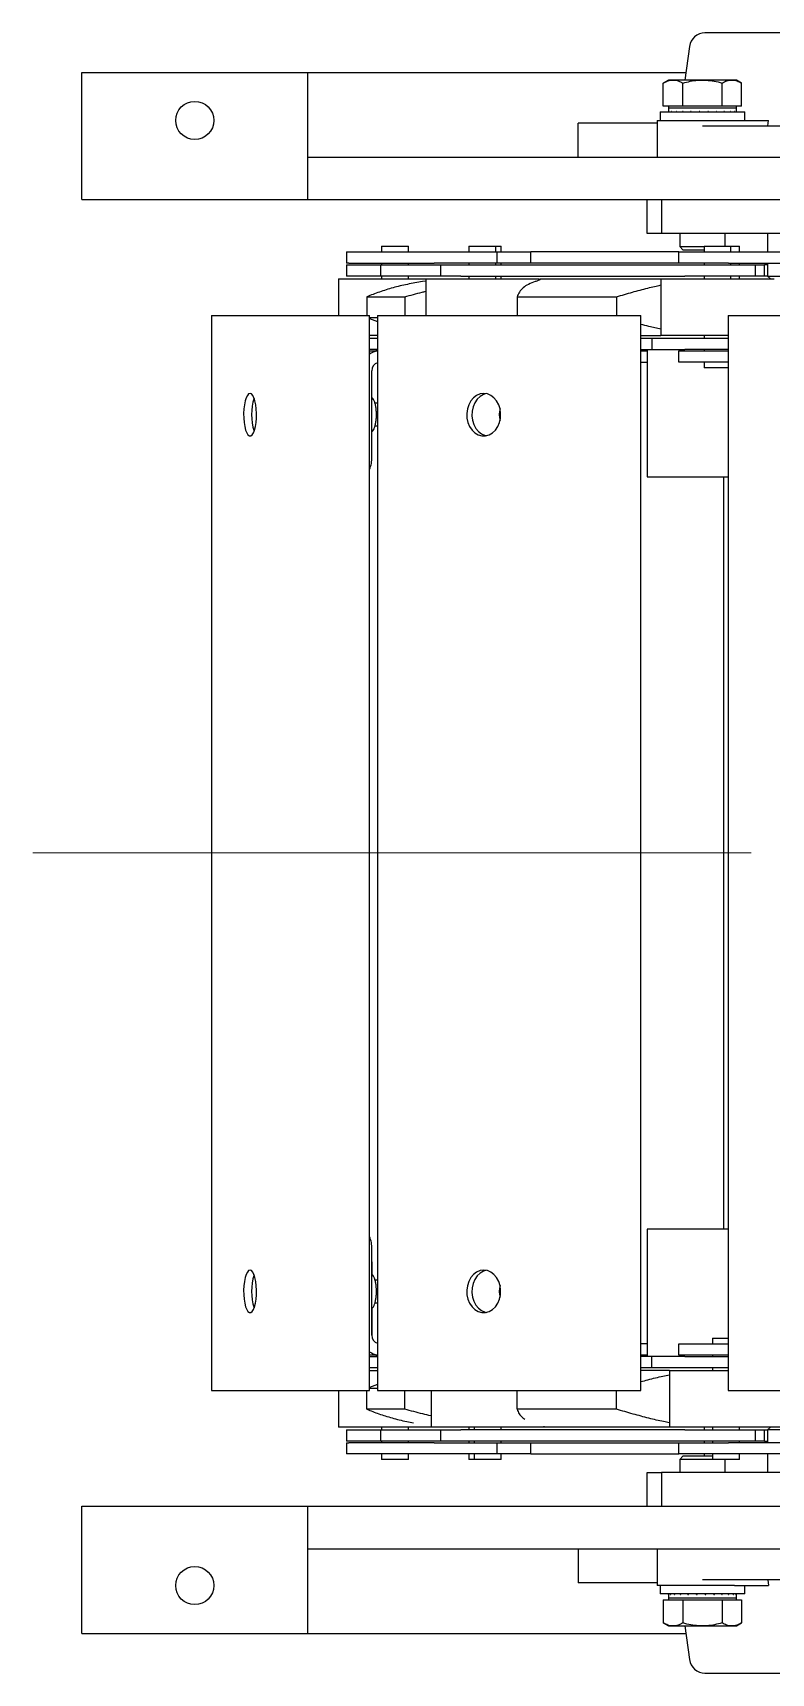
# Model space of a CAD drawing. Header units: millimetres. Extents: x 0 to 11880, y 0 to 8400.
# Drawn here: x 5650 to 5912, y 2903 to 3483 of the extents above; entities that cross this region are included whole.
import ezdxf

# ---------------------------------------------------------------- set-up
doc = ezdxf.new("R2010")
doc.units = ezdxf.units.MM
doc.header["$LTSCALE"] = 20
doc.linetypes.add('CENTERX2', pattern=[20.32, 12.7, -2.54, 2.54, -2.54])
doc.layers.add('ANNOTAZIONI', color=7, linetype='Continuous')

msp = doc.modelspace()

# ---------------------------------------------------------------- linework, layer by layer
at = {"color": 7, "linetype": 'Continuous', "lineweight": 25}
for p, q in [((5936.94, 3483.15), (5888.16, 3483.15)), ((5882.65, 3478.32), (5881.09, 3466.45)), ((5667.78, 3469.15), (5747.78, 3469.15)), ((5667.78, 3424.15), (5667.78, 3469.15)), ((5747.78, 3469.15), (5881.45, 3469.15)), ((5747.78, 3424.15), (5747.78, 3469.15)), ((5875.28, 3466.45), (5873.42, 3465.37)), ((5873.42, 3457.25), (5873.42, 3465.37)), ((5876.88, 3466.45), (5875.28, 3466.45)), ((5887.28, 3466.45), (5876.88, 3466.45)), ((5880.35, 3457.25), (5880.35, 3465.37)), ((5897.67, 3466.45), (5887.28, 3466.45)), ((5894.2, 3457.25), (5894.2, 3465.37)), ((5899.28, 3466.45), (5897.67, 3466.45)), ((5901.13, 3465.37), (5899.28, 3466.45)), ((5901.13, 3457.25), (5901.13, 3465.37)), ((5876.88, 3457.25), (5873.42, 3457.25)), ((5875.28, 3457.25), (5875.28, 3456.45)), ((5880.35, 3457.25), (5876.88, 3457.25)), ((5887.28, 3457.25), (5880.35, 3457.25)), ((5894.2, 3457.25), (5887.28, 3457.25)), ((5897.67, 3457.25), (5894.2, 3457.25)), ((5901.13, 3457.25), (5897.67, 3457.25)), ((5899.28, 3456.45), (5899.28, 3457.25)), ((5843.28, 3439.15), (5843.28, 3451.15)), ((5871.28, 3451.15), (5843.28, 3451.15)), ((5871.28, 3452.15), (5871.28, 3450.2)), ((5871.28, 3452.15), (5898.59, 3452.15)), ((5872.28, 3455.15), (5872.28, 3452.15)), ((5872.28, 3455.15), (5902.28, 3455.15)), ((5875.28, 3456.45), (5875.28, 3455.15)), ((5887.28, 3456.45), (5875.28, 3456.45)), ((5875.47, 3455.35), (5875.43, 3455.35)), ((5875.43, 3455.35), (5875.43, 3455.15)), ((5875.47, 3455.35), (5875.47, 3455.15)), ((5876.42, 3455.35), (5876.34, 3455.35)), ((5876.34, 3455.35), (5876.34, 3455.15)), ((5876.42, 3455.35), (5876.42, 3455.15)), ((5878.12, 3455.35), (5877.98, 3455.35)), ((5877.98, 3455.35), (5877.98, 3455.15)), ((5878.12, 3455.35), (5878.12, 3455.15)), ((5880.44, 3455.35), (5880.27, 3455.35)), ((5880.27, 3455.35), (5880.27, 3455.15)), ((5880.44, 3455.35), (5880.44, 3455.15)), ((5883.23, 3455.35), (5883.03, 3455.35)), ((5883.03, 3455.35), (5883.03, 3455.15)), ((5883.23, 3455.35), (5883.23, 3455.15)), ((5886.29, 3455.35), (5886.07, 3455.35)), ((5886.07, 3455.35), (5886.07, 3455.15)), ((5886.29, 3455.35), (5886.29, 3455.15)), ((5899.28, 3456.45), (5887.28, 3456.45)), ((5889.42, 3455.35), (5889.21, 3455.35)), ((5889.21, 3455.35), (5889.21, 3455.15)), ((5889.42, 3455.35), (5889.42, 3455.15)), ((5892.4, 3455.35), (5892.21, 3455.35)), ((5892.21, 3455.35), (5892.21, 3455.15)), ((5892.4, 3455.35), (5892.4, 3455.15)), ((5895.03, 3455.35), (5894.87, 3455.35)), ((5894.87, 3455.35), (5894.87, 3455.15)), ((5895.03, 3455.35), (5895.03, 3455.15)), ((5897.14, 3455.35), (5897.02, 3455.35)), ((5897.02, 3455.35), (5897.02, 3455.15)), ((5897.14, 3455.35), (5897.14, 3455.15)), ((5898.57, 3455.35), (5898.5, 3455.35)), ((5898.5, 3455.35), (5898.5, 3455.15)), ((5898.57, 3455.35), (5898.57, 3455.15)), ((5898.59, 3452.15), (5910.59, 3452.15)), ((5899.23, 3455.35), (5899.22, 3455.35)), ((5899.22, 3455.35), (5899.22, 3455.15)), ((5899.23, 3455.35), (5899.23, 3455.15)), ((5899.28, 3455.15), (5899.28, 3456.45)), ((5902.28, 3452.15), (5902.28, 3455.15)), ((5910.4, 3450.2), (5910.59, 3452.15)), ((5871.28, 3450.2), (5871.28, 3439.15)), ((5887.28, 3450.2), (5998.28, 3450.2)), ((5747.78, 3439.15), (5916.78, 3439.15)), ((5667.78, 3424.15), (5747.78, 3424.15)), ((5747.78, 3424.15), (5916.78, 3424.15)), ((5867.78, 3412.15), (5867.78, 3424.15)), ((5872.78, 3424.15), (5872.78, 3412.15)), ((5872.78, 3412.15), (5867.78, 3412.15)), ((6012.78, 3412.15), (5872.78, 3412.15)), ((5879.28, 3412.15), (5879.28, 3407.55)), ((5895.28, 3407.65), (5895.28, 3412.15)), ((5910.28, 3412.15), (5910.28, 3405.65)), ((5761.42, 3405.65), (5761.42, 3401.65)), ((5761.42, 3405.65), (5762.27, 3405.65)), ((5762.27, 3405.65), (5792.38, 3405.65)), ((5773.8, 3407.65), (5773.8, 3405.65)), ((5773.8, 3407.65), (5783.3, 3407.65)), ((5783.3, 3405.65), (5783.3, 3407.65)), ((5792.38, 3405.65), (5814.52, 3405.65)), ((5804.7, 3407.65), (5804.7, 3405.65)), ((5804.7, 3407.65), (5804.92, 3407.65)), ((5804.92, 3407.65), (5814.2, 3407.65)), ((5814.2, 3405.65), (5814.2, 3407.65)), ((5814.2, 3407.65), (5816.05, 3407.65)), ((5814.52, 3405.65), (5814.52, 3401.65)), ((5814.52, 3405.65), (5826.57, 3405.65)), ((5816.05, 3405.65), (5816.05, 3407.65)), ((5826.57, 3401.65), (5826.57, 3405.65)), ((5878.91, 3405.65), (5826.57, 3405.65)), ((5878.91, 3401.65), (5878.91, 3405.65)), ((5878.91, 3405.65), (5896.45, 3405.65)), ((5879.28, 3407.55), (5880.38, 3406.45)), ((5879.28, 3407.55), (5887.82, 3407.55)), ((5880.38, 3406.45), (5887.82, 3406.45)), ((5887.82, 3407.65), (5887.82, 3405.65)), ((5887.82, 3407.65), (5889.72, 3407.65)), ((5889.72, 3407.65), (5897.32, 3407.65)), ((5896.45, 3405.65), (5995.4, 3405.65)), ((5897.32, 3405.65), (5897.32, 3407.65)), ((5897.32, 3407.65), (5900.34, 3407.65)), ((5900.34, 3405.65), (5900.34, 3407.65)), ((5762.27, 3401.65), (5761.42, 3401.65)), ((5761.42, 3401.15), (5761.42, 3397.15)), ((5761.42, 3401.15), (5773.47, 3401.15)), ((5762.27, 3401.65), (5792.38, 3401.65)), ((5773.47, 3401.15), (5773.47, 3397.15)), ((5773.47, 3401.15), (5794.65, 3401.15)), ((5773.8, 3401.65), (5773.8, 3401.15)), ((5783.3, 3401.15), (5783.3, 3401.65)), ((5814.52, 3401.65), (5792.38, 3401.65)), ((5794.65, 3401.15), (5794.65, 3397.15)), ((5794.65, 3401.15), (5801.84, 3401.15)), ((5801.84, 3401.15), (5881.02, 3401.15)), ((5804.7, 3401.65), (5804.7, 3401.15)), ((5814.2, 3401.15), (5814.2, 3401.65)), ((5826.57, 3401.65), (5814.52, 3401.65)), ((5816.05, 3401.15), (5816.05, 3401.65)), ((5878.91, 3401.65), (5826.57, 3401.65)), ((5896.45, 3401.65), (5878.91, 3401.65)), ((5881.02, 3401.15), (5905.91, 3401.15)), ((5887.82, 3401.65), (5887.82, 3401.15)), ((5896.45, 3401.65), (5995.4, 3401.65)), ((5897.32, 3401.15), (5897.32, 3401.65)), ((5900.34, 3401.15), (5900.34, 3401.65)), ((5905.91, 3401.15), (5905.91, 3397.15)), ((5905.91, 3401.15), (5909.22, 3401.15)), ((5909.22, 3397.15), (5909.22, 3401.15)), ((5910.28, 3401.15), (5909.22, 3401.15)), ((5910.28, 3401.65), (5910.28, 3397.15)), ((5758.55, 3396.15), (5758.55, 3383.15)), ((5758.55, 3396.15), (5789.45, 3396.15)), ((5773.47, 3397.15), (5761.42, 3397.15)), ((5794.65, 3397.15), (5773.47, 3397.15)), ((5773.8, 3397.15), (5773.8, 3396.15)), ((5783.3, 3396.15), (5783.3, 3397.15)), ((5789.45, 3395.32), (5788.31, 3395.16)), ((5789.45, 3396.15), (5789.45, 3383.15)), ((5789.45, 3396.15), (5790.39, 3396.15)), ((5790.39, 3396.15), (5829.45, 3396.15)), ((5801.84, 3397.15), (5794.65, 3397.15)), ((5801.84, 3397.15), (5881.02, 3397.15)), ((5804.7, 3397.15), (5804.7, 3396.15)), ((5814.2, 3396.15), (5814.2, 3397.15)), ((5816.05, 3396.15), (5816.05, 3397.15)), ((5829.45, 3395.63), (5829.45, 3396.15)), ((5829.77, 3396.15), (5872.57, 3396.15)), ((5872.57, 3396.15), (5872.57, 3376.15)), ((5872.57, 3396.15), (5880.56, 3396.15)), ((5880.56, 3396.15), (5912.57, 3396.15)), ((5905.91, 3397.15), (5881.02, 3397.15)), ((5887.82, 3397.15), (5887.82, 3396.15)), ((5897.32, 3396.15), (5897.32, 3397.15)), ((5900.34, 3396.15), (5900.34, 3397.15)), ((5909.22, 3397.15), (5905.91, 3397.15)), ((5910.28, 3397.15), (5909.22, 3397.15)), ((5910.28, 3397.15), (5911.28, 3396.15)), ((5910.28, 3397.15), (5975.28, 3397.15)), ((5768.63, 3389.8), (5782.04, 3389.8)), ((5768.63, 3389.8), (5768.63, 3383.15)), ((5782.04, 3389.8), (5782.04, 3383.15)), ((5821.73, 3389.8), (5856.85, 3389.8)), ((5821.73, 3389.8), (5821.73, 3383.15)), ((5856.85, 3389.8), (5856.85, 3383.15)), ((5713.64, 3383.15), (5713.64, 3003.15)), ((5713.65, 3383.15), (5713.65, 3003.15)), ((5713.65, 3383.15), (5713.93, 3383.15)), ((5713.93, 3383.15), (5740.69, 3383.15)), ((5740.69, 3383.15), (5748.23, 3383.15)), ((5748.23, 3383.15), (5765.38, 3383.15)), ((5765.38, 3383.15), (5769.56, 3383.15)), ((5769.56, 3003.15), (5769.56, 3383.15)), ((5769.56, 3382.5), (5772.33, 3382.5)), ((5769.56, 3382.14), (5772.33, 3381.06)), ((5772.33, 3383.15), (5772.33, 3003.15)), ((5772.33, 3383.15), (5774.73, 3383.15)), ((5774.73, 3383.15), (5845.12, 3383.15)), ((5845.12, 3383.15), (5853.52, 3383.15)), ((5853.52, 3383.15), (5864.32, 3383.15)), ((5864.32, 3383.15), (5865.52, 3383.15)), ((5865.52, 3003.15), (5865.52, 3383.15)), ((5896.38, 3383.15), (5896.38, 3003.15)), ((5896.38, 3383.15), (5902.38, 3383.15)), ((5902.38, 3383.15), (5990.38, 3383.15)), ((5772.33, 3376.15), (5769.56, 3376.15)), ((5772.33, 3376.15), (5772.33, 3375.15)), ((5865.52, 3376.15), (5872.57, 3376.15)), ((5896.38, 3376.15), (5872.57, 3376.15)), ((5887.82, 3376.15), (5887.82, 3375.15)), ((5769.56, 3375.15), (5772.33, 3375.15)), ((5772.33, 3371.15), (5769.56, 3371.15)), ((5769.56, 3370.65), (5772.33, 3370.65)), ((5772.33, 3371), (5772.33, 3370.65)), ((5865.52, 3375.15), (5869.43, 3375.15)), ((5865.52, 3371.15), (5869.43, 3371.15)), ((5865.52, 3370.65), (5867.78, 3370.65)), ((5867.78, 3371.15), (5867.78, 3326.15)), ((5869.43, 3375.15), (5869.43, 3371.15)), ((5869.43, 3375.15), (5881.02, 3375.15)), ((5869.43, 3371.15), (5881.02, 3371.15)), ((5878.91, 3366.65), (5878.91, 3370.65)), ((5878.91, 3370.65), (5896.44, 3370.65)), ((5881.02, 3375.15), (5896.38, 3375.15)), ((5896.38, 3371.15), (5881.02, 3371.15)), ((5887.82, 3371.15), (5887.82, 3370.65)), ((5772.33, 3366.5), (5772.33, 3352.15)), ((5865.52, 3366.65), (5867.78, 3366.65)), ((5896.44, 3366.65), (5878.91, 3366.65)), ((5887.82, 3366.65), (5887.82, 3364.65)), ((5896.38, 3364.65), (5887.82, 3364.65)), ((5770.35, 3333.15), (5770.35, 3363.65)), ((5772.33, 3352.15), (5771.49, 3352.15)), ((5771.49, 3344.15), (5772.33, 3344.15)), ((5772.33, 3344.15), (5772.33, 3042.15)), ((5867.78, 3326.15), (5896.38, 3326.15)), ((5894.74, 3326.15), (5894.74, 3060.15)), ((5867.78, 3060.15), (5867.78, 3015.15)), ((5896.38, 3060.15), (5867.78, 3060.15)), ((5770.34, 3022.65), (5770.34, 3053.15)), ((5770.35, 3048.65), (5770.34, 3048.93)), ((5770.35, 3048.65), (5770.35, 3044.23)), ((5772.33, 3042.15), (5771.49, 3042.15)), ((5771.49, 3034.15), (5772.33, 3034.15)), ((5772.33, 3034.15), (5772.33, 3019.79)), ((5770.35, 3032.06), (5770.35, 3022.52)), ((5867.78, 3019.65), (5865.52, 3019.65)), ((5878.9, 3015.65), (5878.9, 3019.65)), ((5878.9, 3019.65), (5896.44, 3019.65)), ((5890.84, 3021.65), (5890.84, 3019.65)), ((5890.84, 3021.65), (5896.38, 3021.65)), ((5772.33, 3015.65), (5769.56, 3015.65)), ((5769.56, 3015.15), (5772.33, 3015.15)), ((5772.33, 3011.15), (5769.56, 3011.15)), ((5772.33, 3015.65), (5772.33, 3015.29)), ((5772.33, 3011.15), (5772.33, 3010.15)), ((5867.78, 3015.65), (5865.52, 3015.65)), ((5869.42, 3015.15), (5865.52, 3015.15)), ((5869.42, 3011.15), (5865.52, 3011.15)), ((5869.42, 3011.15), (5869.42, 3015.15)), ((5881.02, 3015.15), (5869.42, 3015.15)), ((5881.02, 3011.15), (5869.42, 3011.15)), ((5896.44, 3015.65), (5878.9, 3015.65)), ((5881.02, 3015.15), (5896.38, 3015.15)), ((5896.38, 3011.15), (5881.02, 3011.15)), ((5890.84, 3015.65), (5890.84, 3015.15)), ((5890.84, 3011.15), (5890.84, 3010.15)), ((5769.56, 3010.15), (5772.33, 3010.15)), ((5772.33, 3005.22), (5769.56, 3004.15)), ((5875.59, 3010.15), (5865.52, 3010.15)), ((5875.59, 3010.15), (5875.59, 2990.15)), ((5875.59, 3010.15), (5896.38, 3010.15)), ((5713.65, 3003.15), (5713.93, 3003.15)), ((5713.93, 3003.15), (5740.69, 3003.15)), ((5740.69, 3003.15), (5748.23, 3003.15)), ((5748.23, 3003.15), (5765.38, 3003.15)), ((5758.55, 3003.15), (5758.55, 2990.15)), ((5765.38, 3003.15), (5769.56, 3003.15)), ((5768.63, 2996.5), (5768.63, 3003.15)), ((5772.33, 3003.8), (5769.56, 3003.8)), ((5772.33, 3003.15), (5774.73, 3003.15)), ((5774.73, 3003.15), (5845.12, 3003.15)), ((5782.04, 2996.5), (5782.04, 3003.15)), ((5791.3, 3003.15), (5791.3, 2990.15)), ((5821.73, 2996.5), (5821.73, 3003.15)), ((5845.12, 3003.15), (5853.52, 3003.15)), ((5853.52, 3003.15), (5864.32, 3003.15)), ((5856.85, 2996.5), (5856.85, 3003.15)), ((5864.32, 3003.15), (5865.52, 3003.15)), ((5896.38, 3003.15), (5902.38, 3003.15)), ((5902.38, 3003.15), (5990.38, 3003.15)), ((5782.04, 2996.5), (5768.63, 2996.5)), ((5856.85, 2996.5), (5821.73, 2996.5)), ((5759.49, 2990.15), (5758.55, 2990.15)), ((5791.3, 2990.15), (5759.49, 2990.15)), ((5761.42, 2989.15), (5761.42, 2985.15)), ((5761.42, 2989.15), (5773.47, 2989.15)), ((5773.47, 2989.15), (5773.47, 2985.15)), ((5773.47, 2989.15), (5794.64, 2989.15)), ((5773.8, 2990.15), (5773.8, 2989.15)), ((5783.3, 2989.15), (5783.3, 2990.15)), ((5799.3, 2990.15), (5791.3, 2990.15)), ((5794.64, 2989.15), (5794.64, 2985.15)), ((5794.64, 2989.15), (5801.84, 2989.15)), ((5831.3, 2990.15), (5799.3, 2990.15)), ((5881.02, 2989.15), (5801.84, 2989.15)), ((5804.7, 2990.15), (5804.7, 2989.15)), ((5806.55, 2990.15), (5806.55, 2989.15)), ((5816.05, 2989.15), (5816.05, 2990.15)), ((5831.3, 2990.15), (5831.3, 2990.49)), ((5875.59, 2990.15), (5831.3, 2990.15)), ((5895.08, 2990.15), (5875.59, 2990.15)), ((5881.02, 2989.15), (5905.91, 2989.15)), ((5887.82, 2990.15), (5887.82, 2989.15)), ((5890.84, 2990.15), (5890.84, 2989.15)), ((5915.59, 2990.15), (5895.08, 2990.15)), ((5900.34, 2989.15), (5900.34, 2990.15)), ((5905.91, 2989.15), (5905.91, 2985.15)), ((5905.91, 2989.15), (5909.22, 2989.15)), ((5909.22, 2985.15), (5909.22, 2989.15)), ((5909.22, 2989.15), (5910.28, 2989.15)), ((5911.28, 2990.15), (5910.28, 2989.15)), ((5910.28, 2989.15), (5910.28, 2984.65)), ((5975.28, 2989.15), (5910.28, 2989.15)), ((5773.47, 2985.15), (5761.42, 2985.15)), ((5761.42, 2984.65), (5761.42, 2980.65)), ((5761.42, 2984.65), (5762.27, 2984.65)), ((5792.37, 2984.65), (5762.27, 2984.65)), ((5794.64, 2985.15), (5773.47, 2985.15)), ((5773.8, 2985.15), (5773.8, 2984.65)), ((5783.3, 2984.65), (5783.3, 2985.15)), ((5792.37, 2984.65), (5814.52, 2984.65)), ((5801.84, 2985.15), (5794.64, 2985.15)), ((5881.02, 2985.15), (5801.84, 2985.15)), ((5804.7, 2985.15), (5804.7, 2984.65)), ((5806.55, 2985.15), (5806.55, 2984.65)), ((5814.52, 2984.65), (5814.52, 2980.65)), ((5814.52, 2984.65), (5826.57, 2984.65)), ((5816.05, 2984.65), (5816.05, 2985.15)), ((5826.57, 2980.65), (5826.57, 2984.65)), ((5826.57, 2984.65), (5878.91, 2984.65)), ((5878.91, 2980.65), (5878.91, 2984.65)), ((5878.91, 2984.65), (5896.45, 2984.65)), ((5905.91, 2985.15), (5881.02, 2985.15)), ((5887.82, 2985.15), (5887.82, 2984.65)), ((5890.84, 2985.15), (5890.84, 2984.65)), ((5995.4, 2984.65), (5896.45, 2984.65)), ((5900.34, 2984.65), (5900.34, 2985.15)), ((5909.22, 2985.15), (5905.91, 2985.15)), ((5909.22, 2985.15), (5910.28, 2985.15)), ((5762.27, 2980.65), (5761.42, 2980.65)), ((5792.37, 2980.65), (5762.27, 2980.65)), ((5773.8, 2980.65), (5773.8, 2978.65)), ((5774.02, 2978.65), (5773.8, 2978.65)), ((5783.3, 2978.65), (5774.02, 2978.65)), ((5783.3, 2978.65), (5783.3, 2980.65)), ((5814.52, 2980.65), (5792.37, 2980.65)), ((5804.7, 2980.65), (5804.7, 2978.65)), ((5806.55, 2978.65), (5804.7, 2978.65)), ((5806.55, 2980.65), (5806.55, 2978.65)), ((5808.45, 2978.65), (5806.55, 2978.65)), ((5816.05, 2978.65), (5808.45, 2978.65)), ((5826.57, 2980.65), (5814.52, 2980.65)), ((5816.05, 2978.65), (5816.05, 2980.65)), ((5826.57, 2980.65), (5878.91, 2980.65)), ((5896.45, 2980.65), (5878.91, 2980.65)), ((5880.38, 2979.85), (5879.28, 2978.74)), ((5879.28, 2978.74), (5879.28, 2974.15)), ((5890.84, 2978.74), (5879.28, 2978.74)), ((5890.84, 2979.85), (5880.38, 2979.85)), ((5887.82, 2980.65), (5887.82, 2979.85)), ((5890.84, 2980.65), (5890.84, 2978.65)), ((5895.47, 2978.65), (5890.84, 2978.65)), ((5895.28, 2974.15), (5895.28, 2978.65)), ((5900.34, 2978.65), (5895.47, 2978.65)), ((5995.4, 2980.65), (5896.45, 2980.65)), ((5900.34, 2978.65), (5900.34, 2980.65)), ((5910.28, 2980.65), (5910.28, 2974.15)), ((5867.78, 2962.15), (5867.78, 2974.15)), ((5867.78, 2974.15), (5872.78, 2974.15)), ((5872.78, 2974.15), (5872.78, 2962.15)), ((6012.78, 2974.15), (5872.78, 2974.15)), ((5667.78, 2917.15), (5667.78, 2962.15)), ((5667.78, 2962.15), (5747.78, 2962.15)), ((5747.78, 2962.15), (5916.78, 2962.15)), ((5747.78, 2917.15), (5747.78, 2962.15)), ((5747.78, 2947.15), (5916.78, 2947.15)), ((5843.28, 2947.15), (5843.28, 2935.15)), ((5871.28, 2947.15), (5871.28, 2936.1)), ((5871.28, 2935.15), (5843.28, 2935.15)), ((5871.28, 2936.1), (5871.28, 2934.15)), ((5998.28, 2936.1), (5887.28, 2936.1)), ((5910.4, 2936.1), (5910.59, 2934.15)), ((5898.59, 2934.15), (5871.28, 2934.15)), ((5872.28, 2934.15), (5872.28, 2931.15)), ((5902.28, 2931.15), (5872.28, 2931.15)), ((5873.42, 2929.05), (5873.42, 2920.92)), ((5873.42, 2929.05), (5876.88, 2929.05)), ((5875.28, 2931.15), (5875.28, 2929.85)), ((5875.28, 2929.85), (5875.28, 2929.05)), ((5875.28, 2929.85), (5887.28, 2929.85)), ((5875.32, 2930.95), (5875.32, 2931.15)), ((5875.32, 2930.95), (5875.34, 2930.95)), ((5875.34, 2930.95), (5875.34, 2931.15)), ((5875.98, 2930.95), (5875.98, 2931.15)), ((5875.98, 2930.95), (5876.05, 2930.95)), ((5876.05, 2930.95), (5876.05, 2931.15)), ((5876.88, 2929.05), (5880.35, 2929.05)), ((5877.41, 2930.95), (5877.41, 2931.15)), ((5877.41, 2930.95), (5877.54, 2930.95)), ((5877.54, 2930.95), (5877.54, 2931.15)), ((5879.52, 2930.95), (5879.52, 2931.15)), ((5879.52, 2930.95), (5879.68, 2930.95)), ((5879.68, 2930.95), (5879.68, 2931.15)), ((5880.35, 2929.05), (5880.35, 2920.92)), ((5880.35, 2929.05), (5887.28, 2929.05)), ((5882.15, 2930.95), (5882.15, 2931.15)), ((5882.15, 2930.95), (5882.35, 2930.95)), ((5882.35, 2930.95), (5882.35, 2931.15)), ((5885.14, 2930.95), (5885.14, 2931.15)), ((5885.14, 2930.95), (5885.35, 2930.95)), ((5885.35, 2930.95), (5885.35, 2931.15)), ((5887.28, 2929.85), (5899.28, 2929.85)), ((5887.28, 2929.05), (5894.2, 2929.05)), ((5888.26, 2930.95), (5888.26, 2931.15)), ((5888.26, 2930.95), (5888.48, 2930.95)), ((5888.48, 2930.95), (5888.48, 2931.15)), ((5891.33, 2930.95), (5891.33, 2931.15)), ((5891.33, 2930.95), (5891.53, 2930.95)), ((5891.53, 2930.95), (5891.53, 2931.15)), ((5894.11, 2930.95), (5894.11, 2931.15)), ((5894.11, 2930.95), (5894.29, 2930.95)), ((5894.2, 2929.05), (5894.2, 2920.92)), ((5894.2, 2929.05), (5897.67, 2929.05)), ((5894.29, 2930.95), (5894.29, 2931.15)), ((5896.43, 2930.95), (5896.43, 2931.15)), ((5896.43, 2930.95), (5896.57, 2930.95)), ((5896.57, 2930.95), (5896.57, 2931.15)), ((5897.67, 2929.05), (5901.13, 2929.05)), ((5898.13, 2930.95), (5898.13, 2931.15)), ((5898.13, 2930.95), (5898.22, 2930.95)), ((5898.22, 2930.95), (5898.22, 2931.15)), ((5898.59, 2934.15), (5910.59, 2934.15)), ((5899.08, 2930.95), (5899.08, 2931.15)), ((5899.08, 2930.95), (5899.12, 2930.95)), ((5899.12, 2930.95), (5899.12, 2931.15)), ((5899.28, 2929.85), (5899.28, 2931.15)), ((5899.28, 2929.05), (5899.28, 2929.85)), ((5901.13, 2929.05), (5901.13, 2920.92)), ((5902.28, 2931.15), (5902.28, 2934.15)), ((5873.42, 2920.92), (5875.28, 2919.85)), ((5875.28, 2919.85), (5876.88, 2919.85)), ((5876.88, 2919.85), (5887.28, 2919.85)), ((5881.09, 2919.85), (5882.65, 2907.97)), ((5887.28, 2919.85), (5897.67, 2919.85)), ((5897.67, 2919.85), (5899.28, 2919.85)), ((5899.28, 2919.85), (5901.13, 2920.92)), ((5667.78, 2917.15), (5747.78, 2917.15)), ((5747.78, 2917.15), (5881.45, 2917.15)), ((5888.16, 2903.15), (5936.94, 2903.15))]:
    msp.add_line(p, q, dxfattribs=at)
at = {"color": 7, "linetype": 'Continuous', "lineweight": 25, "flags": 128}
for points in [[(5771.62, 3370.65), (5772.11, 3370.92), (5772.33, 3371)], [(5727.31, 3355.65), (5726.82, 3355.47), (5726.35, 3354.95), (5725.93, 3354.12), (5725.57, 3353), (5725.3, 3351.66), (5725.11, 3350.15), (5725.03, 3348.55), (5725.06, 3346.93), (5725.19, 3345.37), (5725.42, 3343.94), (5725.74, 3342.7), (5726.14, 3341.72), (5726.58, 3341.04), (5727.06, 3340.69), (5727.56, 3340.69), (5728.04, 3341.04), (5728.49, 3341.72), (5728.88, 3342.7), (5729.2, 3343.94), (5729.43, 3345.37), (5729.56, 3346.93), (5729.59, 3348.55), (5729.51, 3350.15), (5729.33, 3351.66), (5729.05, 3353), (5728.69, 3354.12), (5728.27, 3354.95), (5727.8, 3355.47), (5727.31, 3355.65)], [(5809.92, 3355.65), (5808.63, 3355.47), (5807.4, 3354.95), (5806.29, 3354.12), (5805.35, 3353), (5804.62, 3351.66), (5804.14, 3350.15), (5803.93, 3348.55), (5804, 3346.93), (5804.35, 3345.37), (5804.96, 3343.94), (5805.8, 3342.7), (5806.83, 3341.72), (5808.01, 3341.04), (5809.27, 3340.69), (5810.57, 3340.69), (5811.84, 3341.04), (5813.01, 3341.72), (5814.05, 3342.7), (5814.89, 3343.94), (5815.49, 3345.37), (5815.84, 3346.93), (5815.91, 3348.55), (5815.7, 3350.15), (5815.22, 3351.66), (5814.49, 3353), (5813.55, 3354.12), (5812.44, 3354.95), (5811.21, 3355.47), (5809.92, 3355.65)], [(5810.82, 3355.56), (5809.81, 3355.25), (5808.63, 3354.57), (5807.6, 3353.59), (5806.76, 3352.36), (5806.15, 3350.92), (5805.8, 3349.36), (5805.73, 3347.74), (5805.94, 3346.14), (5806.42, 3344.63), (5807.15, 3343.29), (5808.09, 3342.18), (5809.2, 3341.34), (5810.43, 3340.82), (5810.82, 3340.73)], [(5727.31, 3045.65), (5726.82, 3045.47), (5726.35, 3044.95), (5725.93, 3044.12), (5725.57, 3043), (5725.3, 3041.66), (5725.11, 3040.15), (5725.03, 3038.55), (5725.06, 3036.93), (5725.19, 3035.37), (5725.42, 3033.94), (5725.74, 3032.7), (5726.14, 3031.72), (5726.58, 3031.04), (5727.06, 3030.69), (5727.56, 3030.69), (5728.04, 3031.04), (5728.49, 3031.72), (5728.88, 3032.7), (5729.2, 3033.94), (5729.43, 3035.37), (5729.56, 3036.93), (5729.59, 3038.55), (5729.51, 3040.15), (5729.33, 3041.66), (5729.05, 3043), (5728.69, 3044.12), (5728.27, 3044.95), (5727.8, 3045.47), (5727.31, 3045.65)], [(5809.92, 3045.65), (5808.63, 3045.47), (5807.4, 3044.95), (5806.29, 3044.12), (5805.35, 3043), (5804.62, 3041.66), (5804.14, 3040.15), (5803.93, 3038.55), (5804, 3036.93), (5804.35, 3035.37), (5804.96, 3033.94), (5805.8, 3032.7), (5806.83, 3031.72), (5808.01, 3031.04), (5809.27, 3030.69), (5810.57, 3030.69), (5811.84, 3031.04), (5813.01, 3031.72), (5814.05, 3032.7), (5814.89, 3033.94), (5815.49, 3035.37), (5815.84, 3036.93), (5815.91, 3038.55), (5815.7, 3040.15), (5815.22, 3041.66), (5814.49, 3043), (5813.55, 3044.12), (5812.44, 3044.95), (5811.21, 3045.47), (5809.92, 3045.65)], [(5810.82, 3045.56), (5809.81, 3045.25), (5808.63, 3044.57), (5807.6, 3043.59), (5806.76, 3042.36), (5806.15, 3040.92), (5805.8, 3039.36), (5805.73, 3037.74), (5805.94, 3036.14), (5806.42, 3034.63), (5807.15, 3033.29), (5808.09, 3032.18), (5809.2, 3031.34), (5810.43, 3030.82), (5810.82, 3030.73)], [(5772.33, 3015.29), (5772.11, 3015.37), (5771.62, 3015.65)]]:
    msp.add_lwpolyline(points, dxfattribs=at)
at = {"color": 7, "linetype": 'Continuous', "lineweight": 25}
for centre in [(5707.78, 3452.15), (5707.78, 2934.15)]:
    msp.add_circle(centre, 6.75, dxfattribs=at)
for centre, radius, start, end in [((5888.16, 3477.6), 5.55, 90, 172.5), ((5773.22, 3364.18), 6.47, 97.9654, 124.57045), ((5773.34, 3363.69), 2.99, 109.71735, 180.75245), ((5747.29, 3348.15), 19.45, 162.50458, 197.49542), ((5823.43, 3348.15), 8.02, 164.87924, 195.12076), ((5760.66, 3332.63), 9.69, 336.51439, 3.07488), ((5760.65, 3053.67), 9.7, 356.93226, 23.45034), ((5747.29, 3038.15), 19.45, 162.50458, 197.49542), ((5823.43, 3038.15), 8.02, 164.87923, 195.12077), ((5773.31, 3022.59), 2.97, 178.95788, 250.60606), ((5773.22, 3022.11), 6.47, 235.44694, 262.04926), ((5888.16, 2908.7), 5.55, 187.5, 270)]:
    msp.add_arc(centre, radius, start, end, dxfattribs=at)
for points, knots in [([(5873.42, 3465.37), (5873.98, 3465.67), (5875.12, 3466.28), (5876.29, 3466.39), (5876.88, 3466.45)], [0, 0, 0, 0, 0.495458, 1, 1, 1, 1]), ([(5876.88, 3466.45), (5876.97, 3466.45), (5877.59, 3466.44), (5878.76, 3466.2), (5879.81, 3465.65), (5880.35, 3465.37)], [0, 0, 0, 0, 0.0700986, 0.5307888, 1, 1, 1, 1]), ([(5880.35, 3465.37), (5882.1, 3465.81), (5884.39, 3466.38), (5886.73, 3466.43), (5887.28, 3466.45)], [0, 0, 0, 0, 0.7676328, 1, 1, 1, 1]), ([(5887.28, 3466.45), (5888.19, 3466.41), (5890.04, 3466.34), (5892.35, 3465.88), (5893.73, 3465.51), (5894.2, 3465.37)], [0, 0, 0, 0, 0.391368, 0.788636, 1, 1, 1, 1]), ([(5894.2, 3465.37), (5894.77, 3465.67), (5895.9, 3466.28), (5897.08, 3466.39), (5897.67, 3466.45)], [0, 0, 0, 0, 0.495458, 1, 1, 1, 1]), ([(5897.67, 3466.45), (5897.75, 3466.45), (5898.37, 3466.44), (5899.54, 3466.2), (5900.6, 3465.65), (5901.13, 3465.37)], [0, 0, 0, 0, 0.070099, 0.530789, 1, 1, 1, 1]), ([(5788.31, 3395.16), (5786.5, 3394.86), (5782.85, 3394.26), (5777.76, 3393.01), (5772.94, 3391.54), (5770.07, 3390.38), (5768.63, 3389.8)], [0, 0, 0, 0, 0.244509, 0.49122, 0.744545, 1, 1, 1, 1]), ([(5828.13, 3395.16), (5827.3, 3394.86), (5825.63, 3394.26), (5823.79, 3393.01), (5822.4, 3391.54), (5821.96, 3390.38), (5821.73, 3389.8)], [0, 0, 0, 0, 0.244509, 0.49122, 0.744545, 1, 1, 1, 1]), ([(5829.45, 3396.04), (5829.49, 3396.03), (5829.82, 3396), (5829.91, 3395.9), (5829.64, 3395.68), (5828.94, 3395.42), (5828.32, 3395.22), (5828.13, 3395.16)], [0, 0, 0, 0, 0.040553, 0.322877, 0.596334, 0.877798, 1, 1, 1, 1]), ([(5856.85, 3389.8), (5858.74, 3390.35), (5862.53, 3391.47), (5867.79, 3392.89), (5871.04, 3393.64), (5872.57, 3393.99)], [0, 0, 0, 0, 0.344512, 0.691661, 1, 1, 1, 1]), ([(5782.04, 3389.8), (5784.06, 3390.37), (5786.49, 3391.06), (5789.01, 3391.64), (5789.45, 3391.74)], [0, 0, 0, 0, 0.82561, 1, 1, 1, 1]), ([(5872.57, 3378.31), (5871.17, 3378.62), (5868.9, 3379.13), (5866.46, 3379.79), (5865.52, 3380.05)], [0, 0, 0, 0, 0.615104, 1, 1, 1, 1]), ([(5771.98, 3347.79), (5771.98, 3348.12), (5771.99, 3348.91), (5771.9, 3350.15), (5771.7, 3351.42), (5771.41, 3352.56), (5771.01, 3353.45), (5770.68, 3354.01), (5770.39, 3354.2), (5770.34, 3354.23)], [0, 0, 0, 0, 0.118924, 0.287805, 0.457674, 0.630361, 0.809528, 0.966826, 1, 1, 1, 1]), ([(5770.35, 3342.06), (5770.4, 3342.1), (5770.65, 3342.27), (5770.97, 3342.77), (5771.36, 3343.58), (5771.67, 3344.69), (5771.88, 3345.99), (5771.98, 3347.05), (5771.98, 3347.66), (5771.98, 3347.79)], [0, 0, 0, 0, 0.04092, 0.185938, 0.368753, 0.568161, 0.759018, 0.945375, 1, 1, 1, 1]), ([(5771.98, 3037.79), (5771.98, 3038.12), (5771.99, 3038.91), (5771.9, 3040.15), (5771.7, 3041.42), (5771.41, 3042.56), (5771.01, 3043.45), (5770.68, 3044.01), (5770.39, 3044.2), (5770.35, 3044.23)], [0, 0, 0, 0, 0.118969, 0.287912, 0.457844, 0.630595, 0.80983, 0.967186, 1, 1, 1, 1]), ([(5770.34, 3032.06), (5770.4, 3032.1), (5770.65, 3032.27), (5770.97, 3032.77), (5771.36, 3033.58), (5771.67, 3034.69), (5771.88, 3035.99), (5771.98, 3037.05), (5771.98, 3037.66), (5771.98, 3037.79)], [0, 0, 0, 0, 0.041318, 0.186275, 0.369014, 0.56834, 0.759118, 0.945397, 1, 1, 1, 1]), ([(5865.52, 3006.24), (5866.33, 3006.46), (5869.02, 3007.19), (5872.4, 3008), (5874.83, 3008.47), (5875.59, 3008.61)], [0, 0, 0, 0, 0.228464, 0.757301, 1, 1, 1, 1]), ([(5768.63, 2996.5), (5770.01, 2995.94), (5772.78, 2994.82), (5777.52, 2993.36), (5781.61, 2992.3), (5784.28, 2991.85), (5785.07, 2991.71)], [0, 0, 0, 0, 0.287281, 0.576761, 0.873655, 1, 1, 1, 1]), ([(5791.3, 2994.12), (5790.33, 2994.34), (5787.19, 2995.05), (5784.15, 2995.91), (5782.04, 2996.5)], [0, 0, 0, 0, 0.308854, 1, 1, 1, 1]), ([(5821.73, 2996.5), (5821.95, 2995.94), (5822.39, 2994.83), (5823.35, 2993.65), (5824.21, 2993.1), (5824.44, 2992.95)], [0, 0, 0, 0, 0.421218, 0.845659, 1, 1, 1, 1]), ([(5875.59, 2991.68), (5874.9, 2991.81), (5872.59, 2992.25), (5868.29, 2993.29), (5862.75, 2994.75), (5858.82, 2995.91), (5856.85, 2996.5)], [0, 0, 0, 0, 0.122042, 0.4087446, 0.7031344, 1, 1, 1, 1]), ([(5876.88, 2919.85), (5876.8, 2919.85), (5876.18, 2919.86), (5875.01, 2920.09), (5873.95, 2920.64), (5873.42, 2920.92)], [0, 0, 0, 0, 0.070099, 0.530789, 1, 1, 1, 1]), ([(5880.35, 2920.92), (5879.78, 2920.62), (5878.65, 2920.01), (5877.48, 2919.9), (5876.88, 2919.85)], [0, 0, 0, 0, 0.495458, 1, 1, 1, 1]), ([(5887.28, 2919.85), (5886.36, 2919.88), (5884.51, 2919.96), (5882.2, 2920.41), (5880.83, 2920.79), (5880.35, 2920.92)], [0, 0, 0, 0, 0.391368, 0.788636, 1, 1, 1, 1]), ([(5894.2, 2920.92), (5892.45, 2920.48), (5890.16, 2919.91), (5887.82, 2919.86), (5887.28, 2919.85)], [0, 0, 0, 0, 0.767633, 1, 1, 1, 1]), ([(5897.67, 2919.85), (5897.59, 2919.85), (5896.96, 2919.86), (5895.79, 2920.09), (5894.74, 2920.64), (5894.2, 2920.92)], [0, 0, 0, 0, 0.0700986, 0.5307888, 1, 1, 1, 1]), ([(5901.13, 2920.92), (5900.57, 2920.62), (5899.43, 2920.01), (5898.26, 2919.9), (5897.67, 2919.85)], [0, 0, 0, 0, 0.495458, 1, 1, 1, 1])]:
    msp.add_open_spline(points, degree=3, knots=knots, dxfattribs=at)
at = {"layer": 'ANNOTAZIONI', "linetype": 'CENTERX2', "lineweight": 18}
msp.add_line((5650.5, 3193.15), (11139.7, 3193.15), dxfattribs=at)

doc.saveas('drawing.dxf')
